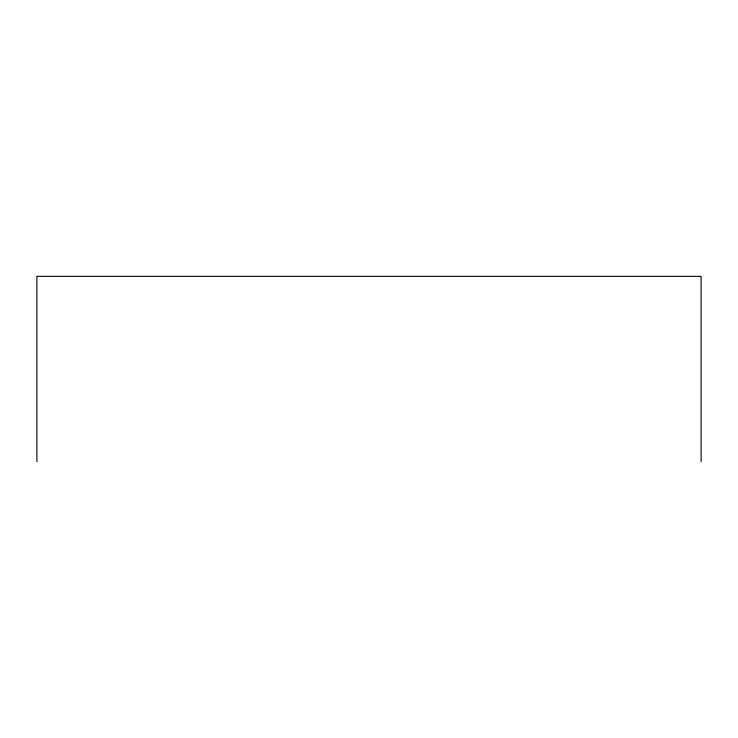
<?xml version="1.0" encoding="UTF-8"?>
<svg xmlns="http://www.w3.org/2000/svg" width="738" height="738" viewBox="0 0 738 738"><rect width="100%" height="100%" fill="white"/><g stroke="black" fill="none" stroke-linecap="round" stroke-linejoin="round"><path stroke-width="1.11" d="M701.1 461.628L701.1 276.372L36.9 276.372L36.9 461.628"/></g></svg>
